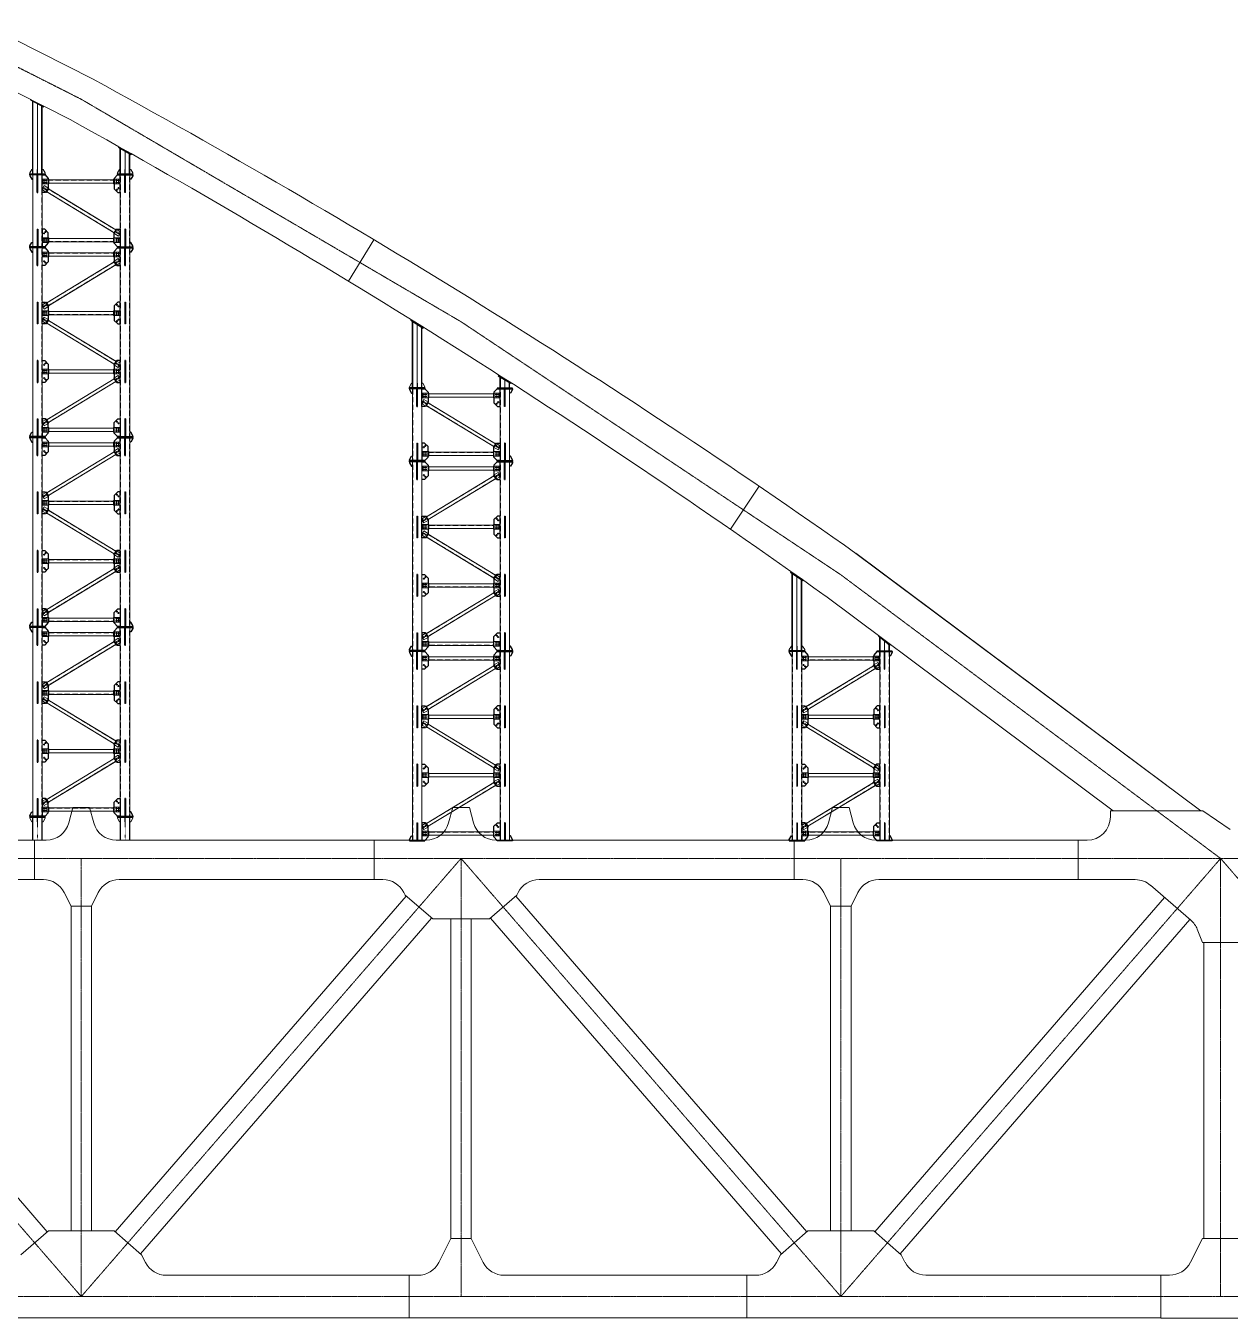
# Model space of a CAD drawing. Extents: x -2876908 to 633791, y -1383861 to 872234.
# Drawn here: x -137717 to -96495, y 749153 to 793400 of the extents above; entities that cross this region are included whole.
import ezdxf

# ---------------------------------------------------------------- set-up
doc = ezdxf.new("R2010")
doc.units = 0
doc.header["$LTSCALE"] = 5
doc.header["$MEASUREMENT"] = 0
for name, pattern in [('ACAD_ISO10W100', [18, 12, -3, 0, -3]), ('CENTER', [2, 1.25, -0.25, 0.25, -0.25]), ('DASHED', [0.75, 0.5, -0.25])]:
    doc.linetypes.add(name, pattern=pattern)
doc.layers.get('0').update_dxf_attribs({"linetype": 'CONTINUOUS', "lineweight": 25})
for name, color, linetype, lineweight in [('3中心线', 6, 'CENTER', 18), ('5标注', 3, 'CONTINUOUS', 15), ('7边界线', 8, 'CONTINUOUS', 15), ('DIM', 3, 'CONTINUOUS', 0), ('STGJ_BOLT_THIN', 9, 'CONTINUOUS', 0), ('STXT_XG_END_THIN', 2, 'CONTINUOUS', 0), ('STXT_XG_THIN', 2, 'CONTINUOUS', 0), ('STXT_XG_TNDSH', 6, 'DASHED', 0)]:
    doc.layers.add(name, color=color, linetype=linetype, lineweight=lineweight)
doc.layers.add('M_Prof', color=2, linetype='CONTINUOUS')
doc.layers.add('M_Profx', color=2, linetype='CONTINUOUS')

# ---------------------------------------------------------------- blocks, each defined once
blk = doc.blocks.new('f234w2')
at = {"layer": '3中心线'}
for p, q in [((538704, -13474), (525704, 1526)), ((525704, 1526), (538704, 1526)), ((538704, -13474), (551704, 1526)), ((551704, 1526), (538704, 1526)), ((538704, -13474), (538704, 1526)), ((551704, 1526), (564704, -13474)), ((564704, 1526), (551704, 1526)), ((551704, -13474), (551704, 1526)), ((577704, 1526), (564704, -13474)), ((564704, 1526), (577704, 1526)), ((564704, 1526), (564704, -13474)), ((577704, 1526), (590704, -13474)), ((590704, 1526), (577704, 1526)), ((577704, 1526), (577704, -13474)), ((524395, -13474), (538704, -13474)), ((551704, -13474), (538704, -13474)), ((564704, -13474), (551704, -13474)), ((564704, -13474), (577704, -13474)), ((590704, -13474), (577704, -13474))]:
    blk.add_line(p, q, dxfattribs=at)
at = {"layer": '7边界线'}
for p, q in [((538419, 3265), (538277, 2741)), ((538988, 3265), (538419, 3265)), ((538988, 3265), (539130, 2741)), ((551419, 3265), (551277, 2741)), ((551988, 3265), (551419, 3265)), ((551988, 3265), (552129, 2745)), ((564419, 3266), (564277, 2742)), ((564988, 3266), (564419, 3266)), ((564988, 3266), (565130, 2742)), ((573932, 3154), (577092, 3154)), ((573932, 3154), (573932, 2951)), ((578030, 2518), (577092, 3154)), ((537107, 2150), (528588, 2150)), ((537107, 2150), (537505, 2150)), ((537107, 2150), (537107, 800)), ((539902, 2150), (540300, 2150)), ((540300, 2150), (548732, 2150)), ((550505, 2150), (548732, 2150)), ((548732, 2150), (548732, 800)), ((552901, 2154), (554677, 2154)), ((554673, 2151), (563105, 2151)), ((563105, 2151), (563105, 801)), ((563105, 2151), (563505, 2151)), ((565902, 2151), (566302, 2151)), ((572832, 2151), (566302, 2151)), ((572832, 2151), (573132, 2151)), ((572832, 801), (572832, 2151)), ((528588, 800), (537109, 800)), ((537107, 800), (537407, 800)), ((540300, 800), (540000, 800)), ((548732, 800), (540300, 800)), ((549032, 800), (548732, 800)), ((554377, 804), (554677, 804)), ((563105, 801), (554677, 801)), ((563105, 801), (563405, 801)), ((566302, 801), (566002, 801)), ((566302, 801), (572832, 801)), ((574783, 801), (572832, 801)), ((576686, -590), (575307, 606)), ((527523, 303), (537541, -11257)), ((538123, 358), (538354, -104)), ((539284, 358), (539054, -104)), ((549829, 239), (539866, -11257)), ((549791, 272), (549748, 358)), ((550734, -546), (549791, 272)), ((552673, -546), (553616, 272)), ((553578, 239), (563541, -11257)), ((553616, 272), (553661, 362)), ((564121, 359), (564354, -107)), ((565286, 359), (565054, -107)), ((575788, 189), (565866, -11260)), ((538354, -104), (538354, -11224)), ((539054, -104), (538354, -104)), ((539054, -104), (539054, -11224)), ((564354, -107), (564354, -11227)), ((565054, -107), (564354, -107)), ((565054, -107), (565054, -11227)), ((550696, -513), (540733, -12009)), ((552673, -546), (550734, -546)), ((551354, -546), (551354, -11481)), ((552054, -546), (552054, -11481)), ((552711, -513), (562674, -12009)), ((576655, -563), (566733, -12012)), ((577089, -1357), (576905, -897)), ((578960, -1357), (577089, -1357)), ((577129, -1357), (577129, -11481)), ((577130, -1357), (577130, -11484)), ((537579, -11224), (536636, -12041)), ((539828, -11224), (537579, -11224)), ((539828, -11224), (540771, -12041)), ((550942, -12304), (551354, -11481)), ((552054, -11481), (551354, -11481)), ((552465, -12304), (552054, -11481)), ((563579, -11224), (562636, -12041)), ((565828, -11224), (563579, -11224)), ((565828, -11224), (566771, -12041)), ((576670, -12300), (577079, -11481)), ((578327, -11481), (577079, -11481)), ((540902, -12304), (540771, -12041)), ((562505, -12304), (562636, -12041)), ((566900, -12300), (566771, -12041)), ((541918, -12746), (541618, -12746)), ((549927, -12746), (541918, -12746)), ((549927, -12746), (550227, -12746)), ((549927, -12746), (549927, -14202)), ((553480, -12746), (553180, -12746)), ((553480, -12746), (561489, -12746)), ((561489, -12746), (561789, -12746)), ((561489, -12746), (561489, -14206)), ((567616, -12742), (567916, -12742)), ((575655, -12742), (567916, -12742)), ((575655, -12742), (575955, -12742)), ((575655, -12742), (575655, -14214)), ((535489, -14202), (549927, -14202)), ((561489, -14202), (549927, -14202)), ((561489, -14206), (575655, -14206)), ((575655, -14214), (587041, -14214))]:
    blk.add_line(p, q, dxfattribs=at)
for points in [[(577025, 3154), (565222, 11972)], [(574024, 3154), (564185, 10504), (564165, 10518)]]:
    blk.add_lwpolyline(points, dxfattribs=at)
for centre, start, end in [((537505, 2950), 270, 344.8249), ((539902, 2950), 195.1751, 270), ((550505, 2950), 270, 344.8249), ((552901, 2954), 195.1751, 270), ((563505, 2951), 270, 344.8249), ((565902, 2951), 195.1751, 270), ((573132, 2951), 270, 0), ((537407, 0), 26.5651, 90), ((540000, 0), 90, 153.4349), ((549032, 0), 26.5651, 90), ((554377, 4), 90, 153.4349), ((563405, 1), 26.5651, 90), ((566002, 1), 90, 153.4349), ((574783, 1), 49.0856, 90), ((576162, -1195), 21.8014, 49.0856), ((541618, -11946), 206.5651, 270), ((550227, -11946), 270, 333.4349), ((553180, -11946), 206.5651, 270), ((561789, -11946), 270, 333.4349), ((567616, -11942), 206.5651, 270), ((575955, -11942), 270, 333.4349)]:
    blk.add_arc(centre, 800, start, end, dxfattribs=at)
blk = doc.blocks.new('立面图')
at = {"layer": '3中心线'}
blk.add_lwpolyline([(509301, 26412), (512873, 24607), (525873, 16990), (538873, 8326), (551873, -1387)], dxfattribs=at)
at = {"layer": '7边界线', "ltscale": 0.1}
for p, q in [((522892, 19798), (522027, 18376)), ((535098, 9884), (536080, 11357))]:
    blk.add_line(p, q, dxfattribs=at)
for points in [[(513253, 25304), (509660, 27120)], [(512493, 23909), (508943, 25703)], [(550016, 1122), (539391, 9060)], [(548194, 241), (538355, 7592), (538335, 7605)]]:
    blk.add_lwpolyline(points, dxfattribs=at)
for centre, radius, start, end in [((386240, -208210), 265822, 54.82032, 61.45732), ((384687, -207293), 264176, 54.43603, 61.06673)]:
    blk.add_arc(centre, radius, start, end, dxfattribs=at)
at = {"layer": '5标注'}
blk.add_blockref('f234w2', (-25830, -2913), dxfattribs=at)
blk = doc.blocks.new('孔')
blk.add_circle((22022, 20887), 13.3)
at = {"layer": 'STGJ_BOLT_THIN'}
for p, q in [((21992, 20887), (22052, 20887)), ((22022, 20917), (22022, 20857))]:
    blk.add_line(p, q, dxfattribs=at)
blk = doc.blocks.new('6.5M11')
at = {"color": 5}
for p, q in [((128499, 27955), (128499, 28558)), ((128519, 27955), (128519, 28558)), ((128519, 27955), (128499, 27955)), ((128499, 24701), (128499, 23955)), ((128499, 24701), (128519, 24701)), ((128519, 24701), (128519, 23955)), ((128519, 23955), (128499, 23955))]:
    blk.add_line(p, q, dxfattribs=at)
for p, q in [((128499, 28377), (128519, 28377)), ((128499, 28350), (128519, 28350)), ((128499, 28307), (128519, 28307)), ((128499, 28280), (128519, 28280)), ((128499, 28114), (128519, 28114)), ((128499, 28088), (128519, 28088)), ((128499, 28078), (128519, 28078)), ((128499, 28051), (128519, 28051)), ((128499, 26605), (128519, 26605)), ((128499, 26579), (128519, 26579)), ((128499, 26569), (128519, 26569)), ((128499, 26543), (128519, 26543)), ((128499, 26377), (128519, 26377)), ((128499, 26350), (128519, 26350)), ((128499, 26307), (128519, 26307)), ((128499, 26280), (128519, 26280)), ((128499, 26101), (128519, 26101)), ((128499, 26065), (128519, 26065)), ((128519, 24605), (128499, 24605)), ((128519, 24579), (128499, 24579)), ((128519, 24569), (128499, 24569)), ((128519, 24543), (128499, 24543)), ((128519, 24377), (128499, 24377)), ((128519, 24350), (128499, 24350)), ((128519, 24307), (128499, 24307)), ((128519, 24280), (128499, 24280)), ((128519, 24101), (128499, 24101)), ((128519, 24065), (128499, 24065)), ((128519, 22605), (128499, 22605)), ((128519, 22579), (128499, 22579)), ((128519, 22569), (128499, 22569)), ((128519, 22543), (128499, 22543)), ((128519, 22377), (128499, 22377)), ((128519, 22350), (128499, 22350)), ((128519, 22307), (128499, 22307)), ((128519, 22280), (128499, 22280))]:
    blk.add_line(p, q)
at = {"color": 241}
for p, q in [((128499, 26701), (128499, 25955)), ((128519, 26701), (128499, 26701)), ((128519, 26701), (128519, 25955)), ((128499, 25955), (128519, 25955)), ((128499, 22701), (128499, 22093)), ((128499, 22701), (128519, 22701)), ((128519, 22701), (128519, 22093))]:
    blk.add_line(p, q, dxfattribs=at)
at = {"color": 6}
for points in [[(128247, 28578), (128772, 28578), (128772, 28558), (128247, 28558)], [(128247, 22078), (128772, 22078), (128772, 22098), (128247, 22098)]]:
    blk.add_lwpolyline(points, close=True, dxfattribs=at)
for points in [[(128247, 28558), (128247, 28528), (128317, 28408), (128347, 28408)], [(128247, 28558), (128247, 28528), (128317, 28408), (128347, 28408)], [(128247, 22098), (128247, 22128), (128317, 22248), (128347, 22248)], [(128247, 22098), (128247, 22128), (128317, 22248), (128347, 22248)]]:
    blk.add_lwpolyline(points, dxfattribs=at)
at = {"color": 241}
for points in [[(128672, 28558), (128772, 28558), (128882, 28438), (128882, 28109), (128789, 27955), (128672, 27955), (128672, 28558)], [(128672, 24701), (128789, 24701), (128882, 24548), (128882, 24109), (128789, 23955), (128672, 23955), (128672, 24701)]]:
    blk.add_lwpolyline(points, dxfattribs=at)
at = {"color": 5}
for points in [[(128672, 26701), (128761, 26701), (128882, 26580), (128882, 26077), (128761, 25955), (128672, 25955), (128672, 26701)], [(128672, 22701), (128672, 22098), (128772, 22098), (128882, 22218), (128882, 22580), (128761, 22701), (128672, 22701)]]:
    blk.add_lwpolyline(points, dxfattribs=at)
at = {"layer": 'STXT_XG_END_THIN'}
for p, q in [((128347, 28558), (128672, 28558)), ((128347, 22098), (128672, 22098))]:
    blk.add_line(p, q, dxfattribs=at)
at = {"layer": 'STXT_XG_THIN', "color": 2}
for p, q in [((128347, 28558), (128347, 22098)), ((128672, 28558), (128672, 22098))]:
    blk.add_line(p, q, dxfattribs=at)
at = {"layer": 'STXT_XG_TNDSH', "color": 2}
for p, q in [((128355, 28558), (128355, 22098)), ((128664, 28558), (128664, 22098))]:
    blk.add_line(p, q, dxfattribs=at)
for p in [(106715, 7476), (106715, 7406), (106785, 7476), (106785, 7406), (106715, 7213), (106775, 7177), (106715, 5476), (106715, 5406), (106715, 5213), (106785, 5476), (106785, 5406), (106765, 5164), (106715, 3476), (106785, 3476), (106715, 3406), (106715, 3213), (106775, 3177), (106785, 3406)]:
    blk.add_blockref('孔', p)
at = {"xscale": -1, "rotation": 180}
for p in [(106715, 47443), (106765, 47493), (106715, 47251), (106715, 47181), (106785, 47251), (106785, 47181), (106715, 45443), (106775, 45480), (106715, 43443), (106765, 43493), (106715, 43251), (106715, 43181), (106785, 43251), (106785, 43181)]:
    blk.add_blockref('孔', p, dxfattribs=at)
blk = doc.blocks.new('6.5M222')
at = {"color": 241}
for p, q in [((130499, 27955), (130499, 28558)), ((130519, 27955), (130519, 28558)), ((130519, 27955), (130499, 27955)), ((130499, 24701), (130499, 23955)), ((130499, 24701), (130519, 24701)), ((130519, 24701), (130519, 23955)), ((130519, 23955), (130499, 23955))]:
    blk.add_line(p, q, dxfattribs=at)
for p, q in [((130499, 28377), (130519, 28377)), ((130499, 28350), (130519, 28350)), ((130499, 28307), (130519, 28307)), ((130499, 28280), (130519, 28280)), ((130499, 28114), (130519, 28114)), ((130499, 28088), (130519, 28088)), ((130499, 28078), (130519, 28078)), ((130499, 28051), (130519, 28051)), ((130499, 26605), (130519, 26605)), ((130499, 26579), (130519, 26579)), ((130499, 26569), (130519, 26569)), ((130499, 26543), (130519, 26543)), ((130499, 26377), (130519, 26377)), ((130499, 26350), (130519, 26350)), ((130499, 26307), (130519, 26307)), ((130499, 26280), (130519, 26280)), ((130499, 26101), (130519, 26101)), ((130499, 26065), (130519, 26065)), ((130519, 24605), (130499, 24605)), ((130519, 24579), (130499, 24579)), ((130519, 24569), (130499, 24569)), ((130519, 24543), (130499, 24543)), ((130519, 24377), (130499, 24377)), ((130519, 24350), (130499, 24350)), ((130519, 24307), (130499, 24307)), ((130519, 24280), (130499, 24280)), ((130519, 24101), (130499, 24101)), ((130519, 24065), (130499, 24065)), ((130499, 22605), (130519, 22605)), ((130499, 22579), (130519, 22579)), ((130499, 22569), (130519, 22569)), ((130499, 22543), (130519, 22543)), ((130499, 22377), (130519, 22377)), ((130499, 22350), (130519, 22350)), ((130499, 22307), (130519, 22307)), ((130499, 22280), (130519, 22280))]:
    blk.add_line(p, q)
at = {"color": 5}
for p, q in [((130499, 26701), (130499, 25955)), ((130519, 26701), (130499, 26701)), ((130519, 26701), (130519, 25955)), ((130499, 25955), (130519, 25955)), ((130499, 22701), (130499, 22098)), ((130519, 22701), (130499, 22701)), ((130519, 22701), (130519, 22098))]:
    blk.add_line(p, q, dxfattribs=at)
for points in [[(130347, 28558), (130247, 28558), (130137, 28438), (130137, 28077), (130258, 27955), (130347, 27955)], [(130347, 24701), (130258, 24701), (130137, 24580), (130137, 24077), (130258, 23955), (130347, 23955)]]:
    blk.add_lwpolyline(points, dxfattribs=at)
at = {"color": 6}
for points in [[(130772, 28578), (130247, 28578), (130247, 28558), (130772, 28558)], [(130772, 22078), (130247, 22078), (130247, 22098), (130772, 22098)]]:
    blk.add_lwpolyline(points, close=True, dxfattribs=at)
for points in [[(130772, 28558), (130772, 28528), (130702, 28408), (130672, 28408)], [(130772, 28558), (130772, 28528), (130702, 28408), (130672, 28408)], [(130772, 22098), (130772, 22128), (130702, 22248), (130672, 22248)], [(130772, 22098), (130772, 22128), (130702, 22248), (130672, 22248)]]:
    blk.add_lwpolyline(points, dxfattribs=at)
at = {"color": 241}
for points in [[(130347, 26701), (130230, 26701), (130137, 26548), (130137, 26109), (130230, 25955), (130347, 25955), (130347, 26701)], [(130347, 22701), (130347, 22098), (130247, 22098), (130137, 22218), (130137, 22548), (130230, 22701), (130347, 22701)]]:
    blk.add_lwpolyline(points, dxfattribs=at)
at = {"layer": 'STXT_XG_END_THIN'}
for p, q in [((130672, 28558), (130347, 28558)), ((130672, 22098), (130347, 22098))]:
    blk.add_line(p, q, dxfattribs=at)
at = {"layer": 'STXT_XG_THIN', "color": 2}
for p, q in [((130347, 22098), (130347, 28558)), ((130672, 22098), (130672, 28558))]:
    blk.add_line(p, q, dxfattribs=at)
at = {"layer": 'STXT_XG_TNDSH', "color": 2}
for p, q in [((130355, 22098), (130355, 28558)), ((130664, 22098), (130664, 28558))]:
    blk.add_line(p, q, dxfattribs=at)
at = {"xscale": -1}
for p in [(152234, 7476), (152234, 7406), (152304, 7476), (152304, 7406), (152254, 7164), (152304, 7213), (152234, 5476), (152234, 5406), (152304, 5476), (152304, 5406), (152304, 5213), (152244, 5177), (152234, 3476), (152304, 3476), (152234, 3406), (152254, 3164), (152304, 3406), (152304, 3213)]:
    blk.add_blockref('孔', p, dxfattribs=at)
at = {"rotation": 180}
for p in [(152244, 47480), (152304, 47443), (152254, 45493), (152304, 45443), (152244, 43480), (152304, 43443), (152234, 43251), (152234, 43181), (152304, 43251), (152304, 43181)]:
    blk.add_blockref('孔', p, dxfattribs=at)
blk = doc.blocks.new('sahdlfhaskfhkjs')
at = {"layer": 'STXT_XG_END_THIN', "color": 3}
for p, q in [((11556664, 547825), (11556664, 547665)), ((11559299, 547665), (11559299, 547825)), ((11556664, 547665), (11556874, 547665)), ((11556664, 545825), (11556664, 545665)), ((11556664, 545665), (11556874, 545665)), ((11559299, 545665), (11559299, 545825)), ((11556664, 543825), (11556664, 543665)), ((11559299, 543665), (11559299, 543825)), ((11556664, 543665), (11556874, 543665)), ((11556664, 541825), (11556664, 541665)), ((11556664, 541665), (11556874, 541665)), ((11559299, 541665), (11559299, 541825))]:
    blk.add_line(p, q, dxfattribs=at)
at = {"layer": 'STXT_XG_THIN', "color": 3}
for p, q in [((11556874, 547825), (11556664, 547825)), ((11556864, 547825), (11556864, 547665)), ((11556874, 547825), (11556874, 547665)), ((11559089, 547802), (11556874, 547802)), ((11559089, 547825), (11559089, 547665)), ((11559299, 547825), (11559089, 547825)), ((11559099, 547825), (11559099, 547665)), ((11559089, 547688), (11556874, 547688)), ((11559299, 547665), (11559089, 547665)), ((11556874, 545825), (11556664, 545825)), ((11556864, 545825), (11556864, 545665)), ((11556874, 545825), (11556874, 545665)), ((11559089, 545802), (11556874, 545802)), ((11559089, 545688), (11556874, 545688)), ((11559089, 545825), (11559089, 545665)), ((11559299, 545825), (11559089, 545825)), ((11559299, 545665), (11559089, 545665)), ((11559099, 545825), (11559099, 545665)), ((11556874, 543825), (11556664, 543825)), ((11556864, 543825), (11556864, 543665)), ((11556874, 543825), (11556874, 543665)), ((11559089, 543802), (11556874, 543802)), ((11559089, 543825), (11559089, 543665)), ((11559299, 543825), (11559089, 543825)), ((11559099, 543825), (11559099, 543665)), ((11559089, 543688), (11556874, 543688)), ((11559299, 543665), (11559089, 543665)), ((11556874, 541825), (11556664, 541825)), ((11556864, 541825), (11556864, 541665)), ((11556874, 541825), (11556874, 541665)), ((11559089, 541802), (11556874, 541802)), ((11559089, 541688), (11556874, 541688)), ((11559089, 541825), (11559089, 541665)), ((11559299, 541825), (11559089, 541825)), ((11559299, 541665), (11559089, 541665)), ((11559099, 541825), (11559099, 541665))]:
    blk.add_line(p, q, dxfattribs=at)
at = {"layer": 'STXT_XG_THIN', "color": 241}
for p, q in [((11556664, 547530), (11556712, 547609)), ((11556664, 547530), (11556664, 547451)), ((11556664, 547451), (11556787, 547377)), ((11556870, 547513), (11556712, 547609)), ((11556862, 547519), (11556779, 547382)), ((11556870, 547513), (11556787, 547377)), ((11559105, 545997), (11556799, 547396)), ((11559164, 546094), (11556858, 547494)), ((11559176, 546114), (11559093, 545977)), ((11559184, 546108), (11559101, 545972)), ((11559299, 546039), (11559176, 546114)), ((11559299, 545960), (11559299, 546039)), ((11559093, 545977), (11559251, 545881)), ((11559093, 545513), (11559251, 545609)), ((11559299, 545960), (11559251, 545881)), ((11559299, 545530), (11559251, 545609)), ((11559105, 545494), (11556799, 544094)), ((11559164, 545396), (11556858, 543997)), ((11559176, 545377), (11559093, 545513)), ((11559184, 545382), (11559101, 545519)), ((11559299, 545451), (11559176, 545377)), ((11559299, 545530), (11559299, 545451)), ((11556664, 544039), (11556787, 544114)), ((11556664, 543960), (11556664, 544039)), ((11556664, 543960), (11556712, 543881)), ((11556870, 543977), (11556712, 543881)), ((11556862, 543972), (11556779, 544108)), ((11556870, 543977), (11556787, 544114)), ((11556664, 543530), (11556712, 543609)), ((11556664, 543530), (11556664, 543451)), ((11556664, 543451), (11556787, 543377)), ((11556870, 543513), (11556712, 543609)), ((11556862, 543519), (11556779, 543382)), ((11556870, 543513), (11556787, 543377)), ((11559105, 541997), (11556799, 543396)), ((11559164, 542094), (11556858, 543494)), ((11559176, 542114), (11559093, 541977)), ((11559184, 542108), (11559101, 541972)), ((11559299, 542039), (11559176, 542114)), ((11559299, 541960), (11559299, 542039)), ((11559093, 541977), (11559251, 541881)), ((11559299, 541960), (11559251, 541881))]:
    blk.add_line(p, q, dxfattribs=at)
at = {"layer": 'STXT_XG_TNDSH', "color": 3}
for p, q in [((11559089, 547798), (11556874, 547798)), ((11559089, 547692), (11556874, 547692)), ((11559089, 545798), (11556874, 545798)), ((11559089, 545692), (11556874, 545692)), ((11559089, 543798), (11556874, 543798)), ((11559089, 543692), (11556874, 543692)), ((11559089, 541798), (11556874, 541798)), ((11559089, 541692), (11556874, 541692))]:
    blk.add_line(p, q, dxfattribs=at)
at = {"layer": 'STXT_XG_TNDSH', "color": 241}
for p, q in [((11559107, 546000), (11556801, 547400)), ((11559162, 546091), (11556856, 547490)), ((11559107, 545490), (11556801, 544091)), ((11559162, 545400), (11556856, 544000)), ((11559107, 542000), (11556801, 543400)), ((11559162, 542091), (11556856, 543490))]:
    blk.add_line(p, q, dxfattribs=at)
for name, p in [('6.5M11', (11427972, 519417)), ('6.5M222', (11428972, 519417))]:
    blk.add_blockref(name, p)
blk = doc.blocks.new('hsldhflksfdjl')
at = {"color": 5}
for p, q in [((11524943, 547792), (11524943, 548395)), ((11524963, 547792), (11524963, 548395)), ((11524943, 547792), (11524963, 547792)), ((11527943, 546538), (11527943, 545935)), ((11527963, 546538), (11527943, 546538)), ((11527963, 546538), (11527963, 545935))]:
    blk.add_line(p, q, dxfattribs=at)
at = {"color": 241}
for p, q in [((11527943, 547792), (11527943, 548395)), ((11527963, 547792), (11527963, 548395)), ((11527963, 547792), (11527943, 547792)), ((11524943, 546538), (11524943, 545935)), ((11524943, 546538), (11524963, 546538)), ((11524963, 546538), (11524963, 545935))]:
    blk.add_line(p, q, dxfattribs=at)
for p, q in [((11524963, 548213), (11524943, 548213)), ((11524963, 548186), (11524943, 548186)), ((11524963, 548143), (11524943, 548143)), ((11524963, 548116), (11524943, 548116)), ((11524963, 547950), (11524943, 547950)), ((11524963, 547924), (11524943, 547924)), ((11524963, 547914), (11524943, 547914)), ((11524963, 547887), (11524943, 547887)), ((11527943, 548213), (11527963, 548213)), ((11527943, 548186), (11527963, 548186)), ((11527943, 548143), (11527963, 548143)), ((11527943, 548116), (11527963, 548116)), ((11527943, 547950), (11527963, 547950)), ((11527943, 547924), (11527963, 547924)), ((11527943, 547914), (11527963, 547914)), ((11527943, 547887), (11527963, 547887)), ((11524963, 546442), (11524943, 546442)), ((11524963, 546415), (11524943, 546415)), ((11524963, 546405), (11524943, 546405)), ((11524963, 546379), (11524943, 546379)), ((11524963, 546213), (11524943, 546213)), ((11524963, 546186), (11524943, 546186)), ((11524963, 546143), (11524943, 546143)), ((11524963, 546116), (11524943, 546116)), ((11527943, 546442), (11527963, 546442)), ((11527943, 546415), (11527963, 546415)), ((11527943, 546405), (11527963, 546405)), ((11527943, 546379), (11527963, 546379)), ((11527943, 546213), (11527963, 546213)), ((11527943, 546186), (11527963, 546186)), ((11527943, 546143), (11527963, 546143)), ((11527943, 546116), (11527963, 546116))]:
    blk.add_line(p, q)
at = {"color": 6}
for points in [[(11524691, 548415), (11525216, 548415), (11525216, 548395), (11524691, 548395)], [(11528216, 548415), (11527691, 548415), (11527691, 548395), (11528216, 548395)], [(11524691, 545915), (11525216, 545915), (11525216, 545935), (11524691, 545935)], [(11528216, 545915), (11527691, 545915), (11527691, 545935), (11528216, 545935)]]:
    blk.add_lwpolyline(points, close=True, dxfattribs=at)
for points in [[(11524691, 548395), (11524691, 548365), (11524761, 548245), (11524791, 548245)], [(11524691, 548395), (11524691, 548365), (11524761, 548245), (11524791, 548245)], [(11528216, 548395), (11528216, 548365), (11528146, 548245), (11528116, 548245)], [(11528216, 548395), (11528216, 548365), (11528146, 548245), (11528116, 548245)], [(11524691, 545935), (11524691, 545965), (11524761, 546085), (11524791, 546085)], [(11524691, 545935), (11524691, 545965), (11524761, 546085), (11524791, 546085)], [(11528216, 545935), (11528216, 545965), (11528146, 546085), (11528116, 546085)], [(11528216, 545935), (11528216, 545965), (11528146, 546085), (11528116, 546085)]]:
    blk.add_lwpolyline(points, dxfattribs=at)
at = {"color": 241}
for points in [[(11525116, 547792), (11525116, 548395), (11525216, 548395), (11525326, 548275), (11525326, 547945), (11525233, 547792), (11525116, 547792)], [(11527791, 546538), (11527791, 545935), (11527691, 545935), (11527580, 546055), (11527580, 546384), (11527674, 546538), (11527791, 546538)]]:
    blk.add_lwpolyline(points, dxfattribs=at)
at = {"color": 5}
for points in [[(11527791, 547792), (11527791, 548395), (11527691, 548395), (11527580, 548275), (11527580, 547913), (11527701, 547792), (11527791, 547792)], [(11525116, 546538), (11525116, 545935), (11525216, 545935), (11525326, 546055), (11525326, 546416), (11525205, 546538), (11525116, 546538)]]:
    blk.add_lwpolyline(points, dxfattribs=at)
at = {"layer": 'STXT_XG_END_THIN'}
for p, q in [((11524791, 548395), (11525116, 548395)), ((11528116, 548395), (11527791, 548395)), ((11524791, 545935), (11525116, 545935)), ((11528116, 545935), (11527791, 545935))]:
    blk.add_line(p, q, dxfattribs=at)
at = {"layer": 'STXT_XG_END_THIN', "color": 3}
for p, q in [((11525136, 548245), (11525136, 548085)), ((11527771, 548085), (11527771, 548245)), ((11525136, 548085), (11525346, 548085)), ((11525136, 546245), (11525136, 546085)), ((11525136, 546085), (11525346, 546085)), ((11527771, 546085), (11527771, 546245))]:
    blk.add_line(p, q, dxfattribs=at)
at = {"layer": 'STXT_XG_THIN', "color": 2}
for p, q in [((11524791, 548395), (11524791, 545935)), ((11525116, 548395), (11525116, 545935)), ((11527791, 545935), (11527791, 548395)), ((11528116, 545935), (11528116, 548395))]:
    blk.add_line(p, q, dxfattribs=at)
at = {"layer": 'STXT_XG_THIN', "color": 3}
for p, q in [((11525346, 548245), (11525136, 548245)), ((11525336, 548245), (11525336, 548085)), ((11525346, 548245), (11525346, 548085)), ((11527560, 548222), (11525346, 548222)), ((11527560, 548245), (11527560, 548085)), ((11527771, 548245), (11527560, 548245)), ((11527570, 548245), (11527570, 548085)), ((11527560, 548108), (11525346, 548108)), ((11527771, 548085), (11527560, 548085)), ((11525346, 546245), (11525136, 546245)), ((11525336, 546245), (11525336, 546085)), ((11525346, 546245), (11525346, 546085)), ((11527560, 546222), (11525346, 546222)), ((11527560, 546108), (11525346, 546108)), ((11527560, 546245), (11527560, 546085)), ((11527771, 546245), (11527560, 546245)), ((11527771, 546085), (11527560, 546085)), ((11527570, 546245), (11527570, 546085))]:
    blk.add_line(p, q, dxfattribs=at)
at = {"layer": 'STXT_XG_THIN', "color": 241}
for p, q in [((11525136, 547950), (11525184, 548029)), ((11525136, 547950), (11525136, 547871)), ((11525136, 547871), (11525259, 547796)), ((11525342, 547933), (11525184, 548029)), ((11525333, 547938), (11525250, 547801)), ((11525342, 547933), (11525259, 547796)), ((11527576, 546416), (11525271, 547816)), ((11527636, 546514), (11525330, 547913)), ((11527647, 546533), (11527564, 546396)), ((11527656, 546528), (11527573, 546391)), ((11527771, 546458), (11527647, 546533)), ((11527771, 546380), (11527771, 546458)), ((11527564, 546396), (11527723, 546300)), ((11527771, 546380), (11527723, 546300))]:
    blk.add_line(p, q, dxfattribs=at)
at = {"layer": 'STXT_XG_TNDSH', "color": 2}
for p, q in [((11524799, 548395), (11524799, 545935)), ((11525108, 548395), (11525108, 545935)), ((11527799, 545935), (11527799, 548395)), ((11528108, 545935), (11528108, 548395))]:
    blk.add_line(p, q, dxfattribs=at)
at = {"layer": 'STXT_XG_TNDSH', "color": 241}
for p, q in [((11527578, 546419), (11525273, 547819)), ((11527633, 546510), (11525328, 547910))]:
    blk.add_line(p, q, dxfattribs=at)
at = {"layer": 'STXT_XG_TNDSH', "color": 3}
for p, q in [((11527560, 548218), (11525346, 548218)), ((11527560, 548112), (11525346, 548112)), ((11527560, 546218), (11525346, 546218)), ((11527560, 546112), (11525346, 546112))]:
    blk.add_line(p, q, dxfattribs=at)
for p in [(11503159, 527312), (11503229, 527312), (11503159, 527242), (11503159, 527050), (11503219, 527013), (11503229, 527242)]:
    blk.add_blockref('孔', p)
at = {"xscale": -1}
for p in [(11549677, 527312), (11549747, 527312), (11549677, 527242), (11549698, 527000), (11549747, 527242), (11549747, 527050)]:
    blk.add_blockref('孔', p, dxfattribs=at)
at = {"xscale": -1, "rotation": 180}
for p in [(11503208, 567329), (11503159, 567280), (11503159, 567087), (11503159, 567017), (11503229, 567087), (11503229, 567017)]:
    blk.add_blockref('孔', p, dxfattribs=at)
at = {"rotation": 180}
for p in [(11549688, 567316), (11549677, 567087), (11549677, 567017), (11549747, 567280), (11549747, 567087), (11549747, 567017)]:
    blk.add_blockref('孔', p, dxfattribs=at)
blk = doc.blocks.new('hslhfkdjsdkjf')
at = {"color": 6}
for p, q in [((10440927, 1364081), (10440927, 1364061)), ((10441452, 1364081), (10441452, 1364061))]:
    blk.add_line(p, q, dxfattribs=at)
blk.add_line((10441026, 1363281), (10441352, 1363281))
at = {"layer": 'DIM', "color": 6}
for p, q in [((10440927, 1364081), (10441452, 1364081)), ((10440927, 1364061), (10441452, 1364061)), ((10440927, 1364061), (10440927, 1364030)), ((10440997, 1363910), (10440927, 1364030)), ((10440997, 1363910), (10441026, 1363910)), ((10441184, 1363910), (10441184, 1364061)), ((10441184, 1363910), (10441194, 1363910)), ((10441194, 1363910), (10441194, 1364061)), ((10441382, 1363910), (10441352, 1363910)), ((10441382, 1363910), (10441452, 1364030)), ((10441452, 1364061), (10441452, 1364030))]:
    blk.add_line(p, q, dxfattribs=at)
at = {"layer": 'DIM', "color": 2}
for p, q in [((10441026, 1363281), (10441026, 1364061)), ((10441034, 1363281), (10441034, 1364061)), ((10441344, 1363281), (10441344, 1364061)), ((10441352, 1363281), (10441352, 1364061))]:
    blk.add_line(p, q, dxfattribs=at)
at = {"layer": 'DIM', "color": 1, "linetype": 'ACAD_ISO10W100', "ltscale": 0.02}
blk.add_line((10441189, 1363281), (10441189, 1364081), dxfattribs=at)

msp = doc.modelspace()

# ---------------------------------------------------------------- linework, layer by layer
for p, q in [((-137583.55, 788317.164), (-137583.55, 788337.164)), ((-137058.55, 788317.164), (-137058.55, 788337.164)), ((-134583.55, 788317.164), (-134583.55, 788337.164)), ((-134058.55, 788317.164), (-134058.55, 788337.164)), ((-124583.555, 780993.228), (-124583.555, 781013.228)), ((-124058.555, 780993.228), (-124058.555, 781013.228)), ((-111583.555, 771993.228), (-111583.555, 772013.228)), ((-111058.555, 771993.228), (-111058.555, 772013.228))]:
    msp.add_line(p, q)
at = {"layer": '7边界线'}
for points in [[(-137107.697, 790621.644), (-137552.695, 790850.301), (-137543.549, 790868.101), (-137098.55, 790639.444)], [(-134113.786, 788984.613), (-134548.172, 789232.841), (-134538.242, 789250.216), (-134103.857, 789001.989)], [(-124121.665, 783041.617), (-124542.135, 783312.749), (-124531.29, 783329.568), (-124110.82, 783058.436)], [(-121113.791, 781153.184), (-121548.177, 781401.412), (-121538.248, 781418.787), (-121103.862, 781170.559)], [(-111126.108, 774399.534), (-111538.646, 774682.589), (-111527.324, 774699.091), (-111114.786, 774416.036)], [(-108140.185, 772187.717), (-108527.281, 772504.679), (-108514.603, 772520.163), (-108127.507, 772203.201)]]:
    msp.add_lwpolyline(points, close=True, dxfattribs=at)
at = {"layer": 'DIM'}
for p, q in [((-137321.05, 790753.773), (-137321.05, 788317.164)), ((-134321.05, 789126.103), (-134321.05, 788317.164)), ((-137513.05, 788487.164), (-137583.55, 788367.164)), ((-137513.05, 788487.164), (-137483.55, 788487.164)), ((-137316.05, 788487.164), (-137326.05, 788487.164)), ((-137326.05, 788487.164), (-137326.05, 788337.164)), ((-137316.05, 788487.164), (-137316.05, 788337.164)), ((-137129.05, 788487.164), (-137158.55, 788487.164)), ((-137129.05, 788487.164), (-137058.55, 788367.164)), ((-134513.05, 788487.164), (-134583.55, 788367.164)), ((-134513.05, 788487.164), (-134483.55, 788487.164)), ((-134316.05, 788487.164), (-134326.05, 788487.164)), ((-134326.05, 788487.164), (-134326.05, 788337.164)), ((-134316.05, 788487.164), (-134316.05, 788337.164)), ((-134129.05, 788487.164), (-134158.55, 788487.164)), ((-134129.05, 788487.164), (-134058.55, 788367.164)), ((-137583.55, 788337.164), (-137583.55, 788367.164)), ((-137058.55, 788337.164), (-137583.55, 788337.164)), ((-137058.55, 788317.164), (-137583.55, 788317.164)), ((-137058.55, 788337.164), (-137058.55, 788367.164)), ((-134583.55, 788337.164), (-134583.55, 788367.164)), ((-134058.55, 788337.164), (-134583.55, 788337.164)), ((-134058.55, 788317.164), (-134583.55, 788317.164)), ((-134058.55, 788337.164), (-134058.55, 788367.164)), ((-124321.055, 783194.002), (-124321.055, 780993.228)), ((-124513.055, 781163.228), (-124583.555, 781043.228)), ((-124583.555, 781013.228), (-124583.555, 781043.228)), ((-124058.555, 781013.228), (-124583.555, 781013.228)), ((-124058.555, 780993.228), (-124583.555, 780993.228)), ((-124513.055, 781163.228), (-124483.555, 781163.228)), ((-124316.055, 781163.228), (-124326.055, 781163.228)), ((-124326.055, 781163.228), (-124326.055, 781013.228)), ((-124316.055, 781163.228), (-124316.055, 781013.228)), ((-124129.055, 781163.228), (-124158.555, 781163.228)), ((-124129.055, 781163.228), (-124058.555, 781043.228)), ((-124058.555, 781013.228), (-124058.555, 781043.228)), ((-121321.055, 781294.673), (-121321.055, 780973.228)), ((-111321.055, 774557.563), (-111321.055, 771993.228)), ((-111513.055, 772163.228), (-111583.555, 772043.228)), ((-111513.055, 772163.228), (-111483.555, 772163.228)), ((-111316.055, 772163.228), (-111326.055, 772163.228)), ((-111326.055, 772163.228), (-111326.055, 772013.228)), ((-111316.055, 772163.228), (-111316.055, 772013.228)), ((-111129.055, 772163.228), (-111158.555, 772163.228)), ((-111129.055, 772163.228), (-111058.555, 772043.228)), ((-108321.055, 772361.682), (-108321.055, 771973.228)), ((-111583.555, 772013.228), (-111583.555, 772043.228)), ((-111058.555, 772013.228), (-111583.555, 772013.228)), ((-111058.555, 771993.228), (-111583.555, 771993.228)), ((-111058.555, 772013.228), (-111058.555, 772043.228))]:
    msp.add_line(p, q, dxfattribs=at)
at = {"layer": 'M_Prof'}
for p, q in [((-137483.65, 788337.164), (-137483.65, 790814.823)), ((-137158.45, 788337.164), (-137158.45, 790647.723)), ((-134483.65, 788337.164), (-134483.65, 789195.97)), ((-134158.45, 788337.164), (-134158.45, 789010.136)), ((-124483.655, 781013.228), (-124483.655, 783275.039)), ((-124158.455, 781013.228), (-124158.455, 783065.34)), ((-121483.655, 780993.228), (-121483.655, 781364.541)), ((-121158.455, 780993.228), (-121158.455, 781178.707)), ((-111483.655, 772013.228), (-111483.655, 774644.858)), ((-111158.455, 772013.228), (-111158.455, 774421.729)), ((-108483.655, 771993.228), (-108483.655, 772468.957)), ((-108158.455, 771993.228), (-108158.455, 772202.676))]:
    msp.add_line(p, q, dxfattribs=at)
at = {"layer": 'M_Profx'}
for p, q in [((-137475.645, 788337.164), (-137475.645, 790810.71)), ((-137166.454, 788337.164), (-137166.454, 790651.836)), ((-134475.645, 788337.164), (-134475.645, 789191.396)), ((-134166.454, 788337.164), (-134166.454, 789014.71)), ((-124475.65, 781013.228), (-124475.65, 783269.877)), ((-124166.46, 781013.228), (-124166.46, 783070.502)), ((-121475.65, 780993.228), (-121475.65, 781359.966)), ((-121166.46, 780993.228), (-121166.46, 781183.281)), ((-111475.65, 772013.228), (-111475.65, 774639.366)), ((-111166.46, 772013.228), (-111166.46, 774427.221)), ((-108475.65, 771993.228), (-108475.65, 772462.402)), ((-108166.46, 771993.228), (-108166.46, 772209.231))]:
    msp.add_line(p, q, dxfattribs=at)

# ---------------------------------------------------------------- block references
for p in [(-11662274.186, 239902.521), (-11649274.192, 232578.585)]:
    msp.add_blockref('hsldhflksfdjl', p)
at = {"xscale": -1}
for p in [(11422160.446, 237822.027), (11422160.446, 231322.027), (11435160.441, 230498.091), (11422160.446, 224822.027), (11435160.441, 223998.091), (11448160.441, 223998.091)]:
    msp.add_blockref('sahdlfhaskfhkjs', p, dxfattribs=at)
at = {"layer": '5标注'}
msp.add_blockref('立面图', (-648694.383, 766279.851), dxfattribs=at)
at = {"layer": 'DIM'}
for p in [(-10578510.37, -597763.458), (-10575510.37, -597763.458)]:
    msp.add_blockref('hslhfkdjsdkjf', p, dxfattribs=at)

doc.saveas('drawing.dxf')
